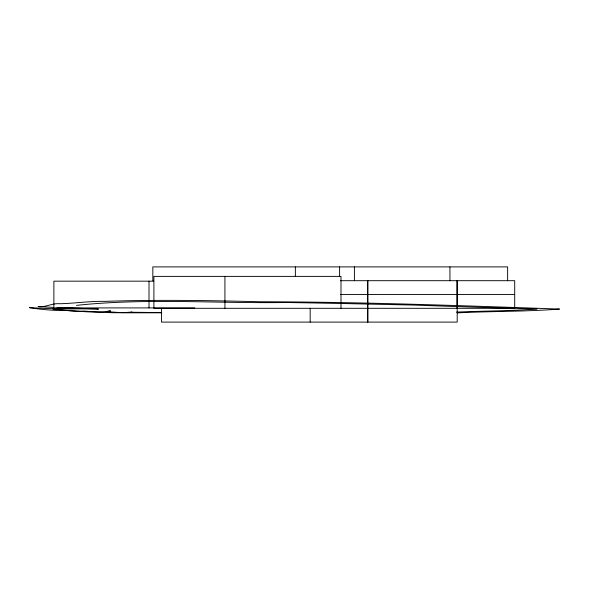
<?xml version="1.0" encoding="UTF-8"?>
<svg xmlns="http://www.w3.org/2000/svg" width="589" height="589" viewBox="0 0 589 589"><rect width="100%" height="100%" fill="white"/><g stroke="black" fill="none" stroke-linecap="round" stroke-linejoin="round"><path stroke-width="0.88" d="M76.489 305.367C145.858 297.938 216.045 303.541 285.761 302.51C328.456 303.114 371.225 304.174 413.971 305.073C455.002 306.567 495.99 307.907 537.043 308.872C510.339 311.102 483.297 310.852 456.468 312.126M457.3 312.869C491.381 311.139 525.513 311.706 559.55 309.07C459.869 305.588 360.026 301.951 260.169 301.752C208.403 300.434 156.6 299.624 104.849 301.362C89.778 301.053 74.884 303.372 59.857 303.74C52.252 302.915 45.714 307.649 38.079 306.56L53.606 307.414M161.761 312.811L123.786 312.811L106.226 311.618L110.541 310.867C93.187 314.04 75.848 309.932 58.421 310.491C48.673 310.116 38.94 309.218 29.45 307.664L56.191 308.908L76.894 308.562L57.052 307.767M340.376 280.695L514.705 280.695L514.705 308.305L153.898 308.305L153.898 276.381L340.994 276.381L340.994 308.305M153.641 281.167L53.886 281.167L53.886 307.907L194.797 307.907M340.376 294.5L514.705 294.5M161.342 312.582L131.531 312.251L132.039 312.096A21.513 0.471 -3.2 0 0 131.781 311.993C115.783 313.768 99.821 312.001 83.888 311.073C73.448 311.765 63.045 310.02 52.87 308.813L96.581 308.923M97.251 308.953L64.37 307.752M97.752 309.137L98.459 309.092L97.214 309.107M507.63 280.695L507.63 266.898L152.831 266.898L152.831 280.695M457.197 280.695L457.197 322.102L161.452 322.102L161.452 308.305M457.02 280.695L457.02 308.305M449.944 266.898L449.944 280.695M367.845 280.695L367.845 322.102M367.676 280.695L367.676 322.102M354.401 266.898L354.401 280.695M339.603 266.898L339.603 276.094M310.167 308.305L310.167 322.102M295.369 266.898L295.369 276.094M224.924 276.381L224.924 308.305M149.01 281.167L149.01 307.907"/></g></svg>
